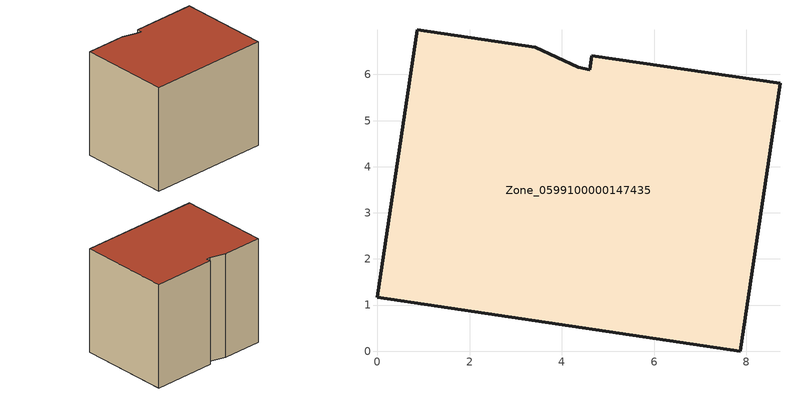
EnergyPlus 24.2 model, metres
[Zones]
Zone_0599100000147435
 floor ground (C_G): 4.36,6.15 4.6,6.1 4.65,6.41 8.73,5.81 7.87,0 0,1.17 0.86,6.97 3.42,6.59 z0
 wall outside (C_F): 7.87,0 8.73,5.81 4.65,6.41 4.6,6.1 4.36,6.15 3.42,6.59 0.86,6.97 0,1.17 7.87,0 z0:6.89
 roof outside (C_R): 4.6,6.1 4.36,6.15 3.42,6.59 0.86,6.97 0,1.17 7.87,0 8.73,5.81 4.65,6.41 z6.89
[BUILDING]
Pand.0599100000147435: North Axis=0; Terrain=City; Loads Convergence Tolerance Value=0.04; Temperature Convergence Tolerance Value=0.4; Solar Distribution=FullExterior; Maximum Number of Warmup Days=25; Minimum Number of Warmup Days=1
[Site:Location]
Rotterdam.The.Hague.AP_ZH_NLD Design_Conditions: Latitude=51.96; Longitude=4.45; Time Zone=1; Elevation=-4.5
[SITE:GROUNDTEMPERATURE:BUILDINGSURFACE]
18, 18, 18, 18, 18, 18, 18, 18, 18, 18, 18, 18
[MATERIAL] Thermal Absorptance=0.9; Solar Absorptance=0.7; Visible Absorptance=0.7
Name | Roughness | Thickness | Conductivity | Density | Specific Heat
G.TC.1946-1964 | MediumSmooth | 0.15 | 1 | 540 | 1210
F.TC.1946-1964 | Rough | 0.3 | 0.857143 | 1920 | 840
R.TC.1946-1964 | MediumRough | 0.2 | 0.235294 | 1500 | 1000
[CONSTRUCTION]
C_G: G.TC.1946-1964
C_F: F.TC.1946-1964
C_R: R.TC.1946-1964
[ZONE]
Zone_0599100000147435: Type=1; Multiplier=1; Ceiling Height=Autocalculate; Volume=Autocalculate; Floor Area=autocalculate; Part of Total Floor Area=Yes
[ZONEINFILTRATION:DESIGNFLOWRATE]
Infil_Zone_0599100000147435: Zone or ZoneList or Space or SpaceList=Zone_0599100000147435; Schedule=AlwaysOn; Design Flow Rate Calculation Method=Flow/Area; Flow Rate per Floor Area=0.003; Constant Term Coefficient=1; Temperature Term Coefficient=0; Velocity Term Coefficient=0; Velocity Squared Term Coefficient=0
[HVACTEMPLATE:ZONE:IDEALLOADSAIRSYSTEM]
Zone_0599100000147435: Maximum Heating Supply Air Temperature=50; Minimum Cooling Supply Air Temperature=13; Maximum Heating Supply Air Humidity Ratio=0.0156; Minimum Cooling Supply Air Humidity Ratio=0.0077; Heating Limit=NoLimit; Cooling Limit=NoLimit; Dehumidification Control Type=ConstantSensibleHeatRatio; Cooling Sensible Heat Ratio=0.7; Dehumidification Setpoint=60; Humidification Control Type=None; Humidification Setpoint=30; Outdoor Air Method=None; Outdoor Air Flow Rate per Person=0.00944; Outdoor Air Flow Rate per Zone Floor Area=0; Outdoor Air Flow Rate per Zone=0; Demand Controlled Ventilation Type=None; Outdoor Air Economizer Type=NoEconomizer; Heat Recovery Type=None; Sensible Heat Recovery Effectiveness=0.7; Latent Heat Recovery Effectiveness=0.65
[ZONECONTROL:THERMOSTAT]
ThermostatControl_Zone_0599100000147435: Zone or ZoneList=Zone_0599100000147435; Control Type Schedule=DualSetpointControlType; Control 1=Thermostat_Zone_0599100000147435; Temperature Difference Between Cutout And Setpoint=0
[THERMOSTATSETPOINT:DUALSETPOINT]
Thermostat_Zone_0599100000147435: Heating Setpoint Temperature Schedule=HeatingSetpoint_Zone_0599100000147435; Cooling Setpoint Temperature Schedule=CoolingSetpoint_Zone_0599100000147435
[SCHEDULE:COMPACT]
HeatingSetpoint_Zone_0599100000147435: Through: 12/31, For: AllDays, Until: 24:00, 21
CoolingSetpoint_Zone_0599100000147435: Through: 12/31, For: AllDays, Until: 24:00, 24
DualSetpointControlType: Through: 12/31, For: AllDays, Until: 24:00, 4
AlwaysOn: Through: 12/31, For: AllDays, Until: 24:00, 1
